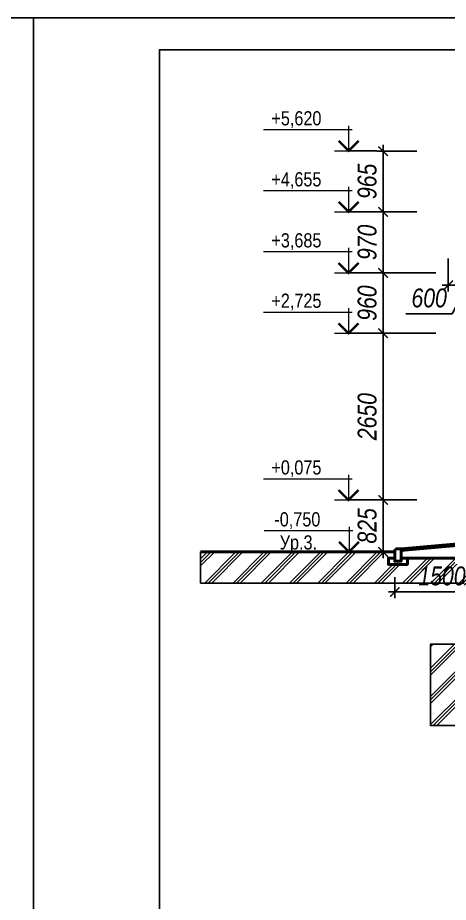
# Model space of a CAD drawing. Header units: millimetres. Extents: x 1582001 to 3303937, y 226471 to 491235.
# Drawn here: x 1875750 to 1882590, y 395993 to 410055 of the extents above; entities that cross this region are included whole.
import ezdxf
from ezdxf.enums import TextEntityAlignment as Align

# ---------------------------------------------------------------- set-up
doc = ezdxf.new("R2010")
doc.units = ezdxf.units.MM
doc.layers.get('Defpoints').update_dxf_attribs({"color": 255, "lineweight": 30})
for name, color, linetype, lineweight in [('A-Wall-G', 22, 'Continuous', 50), ('Отметки', 123, 'Continuous', 18), ('Размеры', 7, 'Continuous', 18)]:
    doc.layers.add(name, color=color, linetype=linetype, lineweight=lineweight)
doc.layers.add('Формуляр', color=138, linetype='Continuous')
doc.styles.add('-АР-', font='ARIALN.TTF', dxfattribs={"width": 0.98, "height": 300})
doc.styles.add('style', font='ARIALNI.TTF', dxfattribs={"width": 0.98, "height": 300})
doc.dimstyles.new('М100', dxfattribs={"dimtxt": 600, "dimasz": 150, "dimexe": 100, "dimexo": 200, "dimgap": 100, "dimtad": 1, "dimdec": 0, "dimtxsty": 'style', "dimblk": 'ARCHTICK', "dimcen": 150, "dimdle": 100, "dimclrt": 256, "dimadec": 0, "dimazin": 0, "dimtfac": 1, "dimtdec": 0, "dimtmove": 1, "dimatfit": 3, "dimldrblk": 'NONE', "dimfxl": 0, "dimarcsym": 0})

# ---------------------------------------------------------------- blocks, each defined once
blk = doc.blocks.new('_ArchTick')
at = {"color": 0, "linetype": 'ByBlock', "const_width": 0.15}
blk.add_lwpolyline([(-0.5, -0.5), (0.5, 0.5)], dxfattribs=at)
blk = doc.blocks.new('*D607')
at = {"layer": 'Defpoints', "color": 0, "lineweight": -3, "transparency": 16777216}
for p in [(1881740, 401363), (1883240, 401463), (1883240, 400926)]:
    blk.add_point(p, dxfattribs=at)
at = {"layer": 'Размеры', "color": 0, "lineweight": -2, "transparency": 16777216}
for p, q in [((1883240, 401263), (1883240, 400826)), ((1881740, 401163), (1881740, 400826)), ((1881640, 400926), (1883340, 400926))]:
    blk.add_line(p, q, dxfattribs=at)
at = {"layer": 'Размеры', "color": 0, "lineweight": -2, "transparency": 16777216, "xscale": 150, "yscale": 150, "zscale": 150, "rotation": 180}
blk.add_blockref('_ArchTick', (1881740, 400926), dxfattribs=at)
at = {"layer": 'Размеры', "color": 0, "lineweight": -2, "transparency": 16777216, "xscale": 150, "yscale": 150, "zscale": 150}
blk.add_blockref('_ArchTick', (1883240, 400926), dxfattribs=at)
at = {"layer": 'Размеры', "transparency": 16777216, "insert": (1882490, 401179), "char_height": 300, "attachment_point": 5, "style": 'style'}
blk.add_mtext('1500', dxfattribs=at)
blk = doc.blocks.new('_None')
blk = doc.blocks.new('*D586')
at = {"layer": 'Defpoints', "color": 0, "lineweight": -3, "transparency": 16777216}
for p in [(1882590, 406426), (1883190, 406426), (1882590, 405801)]:
    blk.add_point(p, dxfattribs=at)
at = {"layer": 'Размеры', "color": 0, "lineweight": -2, "transparency": 16777216}
for p, q in [((1882590, 406226), (1882590, 405701)), ((1883190, 406226), (1883190, 405701)), ((1883290, 405801), (1882490, 405801)), ((1882890, 405801), (1882654, 405345)), ((1882654, 405345), (1881917, 405345))]:
    blk.add_line(p, q, dxfattribs=at)
at = {"layer": 'Размеры', "color": 0, "lineweight": -2, "transparency": 16777216, "xscale": 150, "yscale": 150, "zscale": 150, "rotation": 180}
blk.add_blockref('_ArchTick', (1882590, 405801), dxfattribs=at)
at = {"layer": 'Размеры', "color": 0, "lineweight": -2, "transparency": 16777216, "xscale": 150, "yscale": 150, "zscale": 150}
blk.add_blockref('_ArchTick', (1883190, 405801), dxfattribs=at)
at = {"layer": 'Размеры', "transparency": 16777216, "insert": (1882286, 405598), "char_height": 300, "attachment_point": 5, "style": 'style'}
blk.add_mtext('600', dxfattribs=at)
blk = doc.blocks.new('*D587')
at = {"layer": 'Defpoints', "color": 0, "lineweight": -3, "transparency": 16777216}
for p in [(1881555, 405998), (1882590, 405998), (1882590, 405038)]:
    blk.add_point(p, dxfattribs=at)
at = {"layer": 'Размеры', "color": 0, "lineweight": -2, "transparency": 16777216}
for p, q in [((1882390, 405998), (1881455, 405998)), ((1881555, 404938), (1881555, 406098)), ((1882390, 405038), (1881455, 405038))]:
    blk.add_line(p, q, dxfattribs=at)
at = {"layer": 'Размеры', "color": 0, "lineweight": -2, "transparency": 16777216, "xscale": 150, "yscale": 150, "zscale": 150}
for p, rotation in [((1881555, 405998), 90), ((1881555, 405038), 270)]:
    blk.add_blockref('_ArchTick', p, dxfattribs=dict(at, rotation=rotation))
at = {"layer": 'Размеры', "transparency": 16777216, "insert": (1881302, 405518), "char_height": 300, "attachment_point": 5, "rotation": 90, "style": 'style'}
blk.add_mtext('960', dxfattribs=at)
blk = doc.blocks.new('*D588')
at = {"layer": 'Defpoints', "color": 0, "lineweight": -3, "transparency": 16777216}
for p in [(1881555, 406968), (1882290, 406968), (1882590, 405998)]:
    blk.add_point(p, dxfattribs=at)
at = {"layer": 'Размеры', "color": 0, "lineweight": -2, "transparency": 16777216}
for p, q in [((1882090, 406968), (1881455, 406968)), ((1881555, 405898), (1881555, 407068)), ((1882390, 405998), (1881455, 405998))]:
    blk.add_line(p, q, dxfattribs=at)
at = {"layer": 'Размеры', "color": 0, "lineweight": -2, "transparency": 16777216, "xscale": 150, "yscale": 150, "zscale": 150}
for p, rotation in [((1881555, 406968), 90), ((1881555, 405998), 270)]:
    blk.add_blockref('_ArchTick', p, dxfattribs=dict(at, rotation=rotation))
at = {"layer": 'Размеры', "transparency": 16777216, "insert": (1881302, 406483), "char_height": 300, "attachment_point": 5, "rotation": 90, "style": 'style'}
blk.add_mtext('970', dxfattribs=at)
blk = doc.blocks.new('*D589')
at = {"layer": 'Defpoints', "color": 0, "lineweight": -3, "transparency": 16777216}
for p in [(1882590, 405038), (1881555, 402388), (1882290, 402388)]:
    blk.add_point(p, dxfattribs=at)
at = {"layer": 'Размеры', "color": 0, "lineweight": -2, "transparency": 16777216}
for p, q in [((1881555, 405138), (1881555, 402288)), ((1882390, 405038), (1881455, 405038)), ((1882090, 402388), (1881455, 402388))]:
    blk.add_line(p, q, dxfattribs=at)
at = {"layer": 'Размеры', "color": 0, "lineweight": -2, "transparency": 16777216, "xscale": 150, "yscale": 150, "zscale": 150}
for p, rotation in [((1881555, 405038), 90), ((1881555, 402388), 270)]:
    blk.add_blockref('_ArchTick', p, dxfattribs=dict(at, rotation=rotation))
at = {"layer": 'Размеры', "transparency": 16777216, "insert": (1881302, 403713), "char_height": 300, "attachment_point": 5, "rotation": 90, "style": 'style'}
blk.add_mtext('2650', dxfattribs=at)
blk = doc.blocks.new('*U5')
at = {"color": 0, "linetype": 'Continuous', "lineweight": -2}
for p, q in [((24, 4.5), (5.2, 4.5)), ((6, 5.3), (6, 0)), ((9, 0), (0, 0)), ((0, 0), (6, 0))]:
    blk.add_line(p, q, dxfattribs=at)
at = {"color": 0, "linetype": 'Continuous', "lineweight": -2, "const_width": 0.5}
blk.add_lwpolyline([(3.88, 2.12), (6, 0), (8.12, 2.12)], dxfattribs=at)
at = {"color": 0, "linetype": 'Continuous', "lineweight": -2, "style": '-АР-', "flags": 8}
blk.add_attdef('OTMETKA', text='', height=3, dxfattribs=at).set_placement((17.03, 4.5), align=Align.BOTTOM_CENTER)
blk.add_attdef('FLOOR', text='', height=3, dxfattribs=at).set_placement((17, 3.5), align=Align.TOP_CENTER)
blk = doc.blocks.new('OTMETKA')
at = {"color": 0, "linetype": 'Continuous', "lineweight": -2}
for p, q in [((24, 4.5), (5.2, 4.5)), ((6, 5.3), (6, 0)), ((9, 0), (0, 0)), ((0, 0), (6, 0))]:
    blk.add_line(p, q, dxfattribs=at)
at = {"color": 0, "linetype": 'Continuous', "lineweight": -2, "const_width": 0.5}
blk.add_lwpolyline([(3.88, 2.12), (6, 0), (8.12, 2.12)], dxfattribs=at)
at = {"color": 0, "linetype": 'Continuous', "lineweight": -2, "style": '-АР-', "flags": 8}
blk.add_attdef('OTMETKA', text='', height=3, dxfattribs=at).set_placement((17, 4.5), align=Align.BOTTOM_CENTER)
blk.add_attdef('FLOOR', text='', height=3, dxfattribs=at).set_placement((17, 3.5), align=Align.TOP_CENTER)
blk = doc.blocks.new('*D609')
at = {"layer": 'Defpoints', "color": 0, "lineweight": -3, "transparency": 16777216}
for p in [(1882290, 402388), (1881555, 401563), (1881740, 401563)]:
    blk.add_point(p, dxfattribs=at)
at = {"layer": 'Размеры', "color": 0, "lineweight": -2, "transparency": 16777216}
for p, q in [((1881555, 402488), (1881555, 401463)), ((1882090, 402388), (1881455, 402388)), ((1881540, 401563), (1881455, 401563))]:
    blk.add_line(p, q, dxfattribs=at)
at = {"layer": 'Размеры', "color": 0, "lineweight": -2, "transparency": 16777216, "xscale": 150, "yscale": 150, "zscale": 150}
for p, rotation in [((1881555, 402388), 90), ((1881555, 401563), 270)]:
    blk.add_blockref('_ArchTick', p, dxfattribs=dict(at, rotation=rotation))
at = {"layer": 'Размеры', "transparency": 16777216, "insert": (1881302, 401976), "char_height": 300, "attachment_point": 5, "rotation": 90, "style": 'style'}
blk.add_mtext('825', dxfattribs=at)
blk = doc.blocks.new('*D590')
at = {"layer": 'Defpoints', "color": 0, "lineweight": -3, "transparency": 16777216}
for p in [(1881555, 407933), (1882290, 407933), (1882290, 406968)]:
    blk.add_point(p, dxfattribs=at)
at = {"layer": 'Размеры', "color": 0, "lineweight": -2, "transparency": 16777216}
for p, q in [((1881555, 406868), (1881555, 408033)), ((1882090, 407933), (1881455, 407933)), ((1882090, 406968), (1881455, 406968))]:
    blk.add_line(p, q, dxfattribs=at)
at = {"layer": 'Размеры', "color": 0, "lineweight": -2, "transparency": 16777216, "xscale": 150, "yscale": 150, "zscale": 150}
for p, rotation in [((1881555, 407933), 90), ((1881555, 406968), 270)]:
    blk.add_blockref('_ArchTick', p, dxfattribs=dict(at, rotation=rotation))
at = {"layer": 'Размеры', "transparency": 16777216, "insert": (1881302, 407453), "char_height": 300, "attachment_point": 5, "rotation": 90, "style": 'style'}
blk.add_mtext('965', dxfattribs=at)

msp = doc.modelspace()

# ---------------------------------------------------------------- hatches: boundary and pattern name
at = {"layer": 'Размеры', "ltscale": 100}
h = msp.add_hatch(dxfattribs=at)
h.set_pattern_fill('PLAST', color=256, scale=50, angle=45, style=0)
h.set_pattern_definition([(45, (167999.66, 126626.28), (-224.506403, 224.506403), []), (45, (167971.6, 126654.35), (-224.506403, 224.506403), []), (45, (167943.54, 126682.4), (-224.506403, 224.506403), [])])
h.paths.add_polyline_path([(1878655.4, 401563.3), (1878655.4, 401068.1), (1882840.6, 401068.1), (1882840.6, 400095.9), (1882307, 400095.9), (1882307, 398804), (1884852, 398804), (1884852, 399734), (1889315.2, 399734), (1889315.2, 398790), (1892114.6, 398790), (1892114.6, 399734.6), (1894276.7, 399734.6), (1894276.7, 398783.7), (1896976.1, 398783.7), (1896976.1, 399732.6), (1900354.7, 399732.6), (1900354.7, 398763.3), (1902940.4, 398763.3), (1902940.4, 400183), (1902494.3, 400183), (1902494.3, 400990.2), (1906556, 400990.2), (1906511.9, 401563.3), (1903419.9, 401563.3), (1903419.9, 401463.3), (1903519.9, 401463.3), (1903519.9, 401363.3), (1903219.9, 401363.3), (1903219.9, 401463.3), (1901919.9, 401463.3), (1901919.9, 399713.3), (1902369.9, 399713.3), (1902369.9, 399413.3), (1902477.7, 399413.3), (1902477.7, 399363.3), (1902477.7, 399313.3), (1900769.9, 399313.3), (1900769.9, 399413.3), (1900869.9, 399413.3), (1900869.9, 399713.3), (1901319.9, 399713.3), (1901319.9, 400263.3), (1895899.3, 400263.3), (1895899.3, 399713.3), (1896349.3, 399713.3), (1896349.3, 399413.3), (1896457.2, 399413.3), (1896457.2, 399313.3), (1894749.3, 399313.3), (1894749.3, 399413.3), (1894849.3, 399413.3), (1894849.3, 399713.3), (1895299.3, 399713.3), (1895299.3, 400263.3), (1890959.3, 400263.3), (1890959.3, 399713.3), (1891409.3, 399713.3), (1891409.3, 399413.3), (1891517.2, 399413.3), (1891517.2, 399313.3), (1889809.3, 399313.3), (1889809.3, 399413.3), (1889909.3, 399413.3), (1889909.3, 399713.3), (1890359.3, 399713.3), (1890359.3, 400263.3), (1883839.9, 400263.3), (1883839.9, 399713.3), (1884289.9, 399713.3), (1884289.9, 399413.3), (1884397.7, 399413.3), (1884397.7, 399313.3), (1882689.9, 399313.3), (1882689.9, 399413.3), (1882789.9, 399413.3), (1882789.9, 399713.3), (1883239.9, 399713.3), (1883239.9, 401463.3), (1881939.9, 401463.3), (1881939.9, 401363.3), (1881639.9, 401363.3), (1881639.9, 401463.3), (1881739.9, 401463.3), (1881739.9, 401563.3)])

# ---------------------------------------------------------------- linework, layer by layer
at = {"layer": 'A-Wall-G', "color": 0, "ltscale": 100}
for p, q in [((1883239.9, 401738.3), (1881839.9, 401613.3)), ((1883239.9, 401708.2), (1881839.9, 401583.2)), ((1878655.4, 401563.3), (1881739.9, 401563.3)), ((1881839.9, 401463.3), (1883239.9, 401463.3))]:
    msp.add_line(p, q, dxfattribs=at)
for points in [[(1881839.9, 401613.3), (1881764.9, 401613.3), (1881739.9, 401588.3), (1881739.9, 401413.3), (1881839.9, 401413.3), (1881839.9, 401613.3)], [(1881939.9, 401463.3), (1881839.9, 401463.3), (1881839.9, 401413.3), (1881739.9, 401413.3), (1881739.9, 401463.3), (1881639.9, 401463.3), (1881639.9, 401363.3), (1881939.9, 401363.3), (1881939.9, 401463.3)]]:
    msp.add_lwpolyline(points, dxfattribs=at)
at = {"layer": 'Defpoints', "color": 255, "lineweight": -3, "ltscale": 100}
for points in [[(1883239.9, 401463.3), (1881939.9, 401463.3), (1881939.9, 401363.3), (1881639.9, 401363.3), (1881639.9, 401463.3), (1881739.9, 401463.3), (1881739.9, 401563.3), (1878655.4, 401563.3), (1878655.4, 401068.1), (1882840.6, 401068.1)], [(1882840.6, 400095.9), (1882307, 400095.9), (1882307, 398804), (1884852, 398804)]]:
    msp.add_lwpolyline(points, dxfattribs=at)
at = {"layer": 'Формуляр', "color": 0}
for points in [[(1834000.4, 410054.8), (1876000.3, 410054.8), (1876000.3, 380354.9), (1834000.4, 380354.9)], [(1878000.3, 380854.9), (1878000.3, 409544.8), (1917500.3, 409544.8), (1917500.3, 380854.9)]]:
    msp.add_lwpolyline(points, close=True, dxfattribs=at)
at = {"layer": 'Формуляр'}
msp.add_lwpolyline([(1876000.3, 410054.8), (1918000.3, 410054.8), (1918000.3, 380354.9), (1876000.3, 380354.9)], close=True, dxfattribs=at)

# ---------------------------------------------------------------- block references
at = {"layer": 'Отметки', "color": 0, "ltscale": 100}
ref = msp.add_blockref('*U5', (1881455.4, 407938.3), dxfattribs=dict(at, xscale=-75, yscale=75, zscale=75))
ref.add_attrib('OTMETKA', '+5,620', dxfattribs={"layer": '0', "color": 0, "linetype": 'Continuous', "lineweight": -2, "height": 225, "style": '-АР-', "flags": 8}).set_placement((1880177, 408275.8), align=Align.BOTTOM_CENTER)
ref = msp.add_blockref('*U5', (1881455.4, 406968.3), dxfattribs=dict(at, xscale=-75, yscale=75, zscale=75))
ref.add_attrib('OTMETKA', '+4,655', dxfattribs={"layer": '0', "color": 0, "linetype": 'Continuous', "lineweight": -2, "height": 225, "style": '-АР-', "flags": 8}).set_placement((1880177, 407305.8), align=Align.BOTTOM_CENTER)
ref = msp.add_blockref('*U5', (1881455.4, 405998.3), dxfattribs=dict(at, xscale=-75, yscale=75, zscale=75))
ref.add_attrib('OTMETKA', '+3,685', dxfattribs={"layer": '0', "color": 0, "linetype": 'Continuous', "lineweight": -2, "height": 225, "style": '-АР-', "flags": 8}).set_placement((1880177, 406335.8), align=Align.BOTTOM_CENTER)
ref = msp.add_blockref('*U5', (1881455.4, 405038.3), dxfattribs=dict(at, xscale=-75, yscale=75, zscale=75))
ref.add_attrib('OTMETKA', '+2,725', dxfattribs={"layer": '0', "color": 0, "linetype": 'Continuous', "lineweight": -2, "height": 225, "style": '-АР-', "flags": 8}).set_placement((1880177, 405375.8), align=Align.BOTTOM_CENTER)
ref = msp.add_blockref('*U5', (1881455.4, 402388.3), dxfattribs=dict(at, xscale=-75, yscale=75, zscale=75))
ref.add_attrib('OTMETKA', '+0,075', dxfattribs={"layer": '0', "color": 0, "linetype": 'Continuous', "lineweight": -2, "height": 225, "style": '-АР-', "flags": 8}).set_placement((1880177, 402725.8), align=Align.BOTTOM_CENTER)
ref = msp.add_blockref('OTMETKA', (1881462.8, 401563.3), dxfattribs=dict(at, xscale=-75, yscale=75, zscale=75))
ref.add_attrib('OTMETKA', '-0,750', dxfattribs={"layer": '0', "color": 0, "linetype": 'Continuous', "lineweight": -2, "height": 225, "style": '-АР-', "flags": 8}).set_placement((1880192.4, 401900.8), align=Align.BOTTOM_CENTER)
ref.add_attrib('FLOOR', 'Ур.3.', dxfattribs={"layer": '0', "color": 0, "linetype": 'Continuous', "lineweight": -2, "height": 225, "style": '-АР-', "flags": 8}).set_placement((1880208.7, 401825.8), align=Align.TOP_CENTER)

# ---------------------------------------------------------------- dimensions: what is measured, and where the dimension line sits
at = {"layer": 'Размеры'}
for base, p1, p2, picture, middle in [((1881555.4, 407933.3), (1882289.9, 406968.3), (1882289.9, 407933.3), '*D590', (1881555.4, 407453.3)), ((1881555.4, 406968.3), (1882589.9, 405998.3), (1882289.9, 406968.3), '*D588', (1881555.4, 406483.3))]:
    dim = msp.add_linear_dim(base=base, p1=p1, p2=p2, angle=90, dimstyle='М100', override={"dimtxt": 250}, dxfattribs=at)
    dim.commit()
    dim.dimension.update_dxf_attribs({"geometry": picture, "text_midpoint": middle, "dimtype": 160})
dim = msp.add_linear_dim(base=(1882589.9, 405801.3), p1=(1883189.9, 406426.3), p2=(1882589.9, 406426.3), dimstyle='М100', override={"dimtxt": 250}, dxfattribs=at)
dim.commit()
dim.dimension.update_dxf_attribs({"geometry": '*D586', "text_midpoint": (1882554.4, 405345), "dimtype": 160})
for base, p1, p2, angle, override, picture, middle in [((1881555.4, 405998.3), (1882589.9, 405038.3), (1882589.9, 405998.3), 90, {"dimtxt": 250}, '*D587', (1881302.2, 405518.3)), ((1881555.4, 402388.3), (1882589.9, 405038.3), (1882289.9, 402388.3), 90, {"dimtxt": 250}, '*D589', (1881302.2, 403713.3)), ((1881555.4, 401563.3), (1882289.9, 402388.3), (1881739.9, 401563.3), 90, {"dimtxt": 250, "dimlfac": 1, "dimtxsty": 'style', "dimblk1": 'ArchTick', "dimblk2": 'ArchTick', "dimsah": 1, "dimtolj": 0}, '*D609', (1881302.2, 401975.8)), ((1883239.9, 400926.2), (1881739.9, 401363.3), (1883239.9, 401463.3), 180, {"dimtxt": 250, "dimblk1": 'ArchTick', "dimblk2": 'ArchTick', "dimsah": 1}, '*D607', (1882489.9, 401179.4))]:
    dim = msp.add_linear_dim(base=base, p1=p1, p2=p2, angle=angle, dimstyle='М100', override=override, dxfattribs=at)
    dim.commit()
    dim.dimension.update_dxf_attribs({"geometry": picture, "text_midpoint": middle})

doc.saveas('drawing.dxf')
